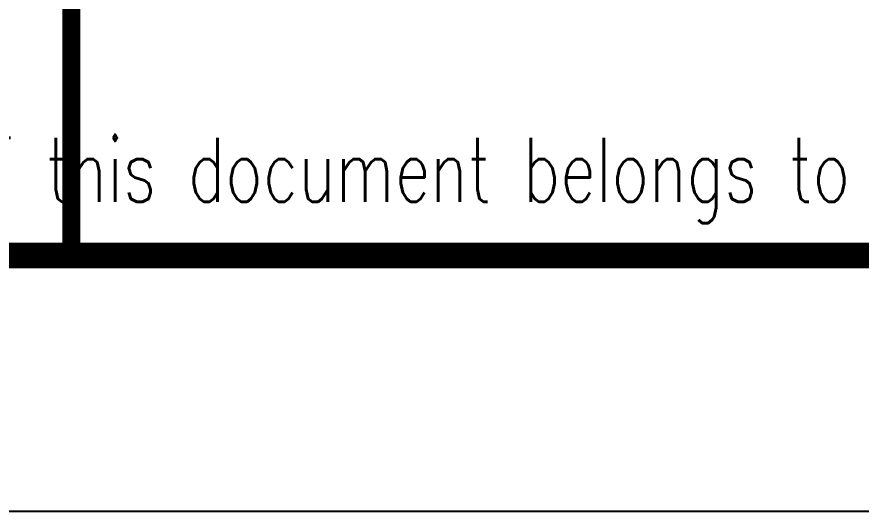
# Model space of a CAD drawing. Extents: x 4414382 to 4540065, y -615151 to -235742.
# Drawn here: x 4512849 to 4516154, y -611598 to -609664 of the extents above; entities that cross this region are included whole.
import ezdxf
from ezdxf.enums import TextEntityAlignment as Align

# ---------------------------------------------------------------- set-up
doc = ezdxf.new("R2010")
doc.units = 0
doc.header["$LTSCALE"] = 1000
doc.header["$MEASUREMENT"] = 0
doc.layers.get('0').update_dxf_attribs({"linetype": 'CONTINUOUS'})
doc.layers.add('PUB_TITLE', color=4, linetype='CONTINUOUS')
doc.styles.add('ECEC_TQ', font='txt_l.shx', dxfattribs={"bigfont": 'hztxt_l.shx'})

msp = doc.modelspace()

# ---------------------------------------------------------------- linework, layer by layer
msp.add_line((4513062.2, -610597.6), (4531062.2, -610597.6))
at = {"const_width": 70}
msp.add_lwpolyline([(4513062.2, -604597.6), (4513062.2, -610597.6)], dxfattribs=at)
at = {"layer": 'PUB_TITLE', "color": 4}
msp.add_lwpolyline([(4447962.2, -611597.6), (4532062.2, -611597.6), (4532062.2, -552197.6), (4447962.2, -552197.6)], close=True, dxfattribs=at)
at = {"layer": 'PUB_TITLE', "color": 4, "const_width": 100}
msp.add_lwpolyline([(4450462.2, -610597.6), (4531062.2, -610597.6), (4531062.2, -553197.6), (4450462.2, -553197.6)], close=True, dxfattribs=at)

# ---------------------------------------------------------------- texts
at = {"style": 'ECEC_TQ', "width": 0.72}
msp.add_text('The proprietary right of this document belongs to Anhui Huadong Chemical And Medical Engineering  Co.,Ltd.  and any replication or transfer to the 3rd. side is forbidden without its permission. ', height=250, dxfattribs=at).set_placement((4522062.2, -610297.6), align=Align.MIDDLE)

doc.saveas('drawing.dxf')
